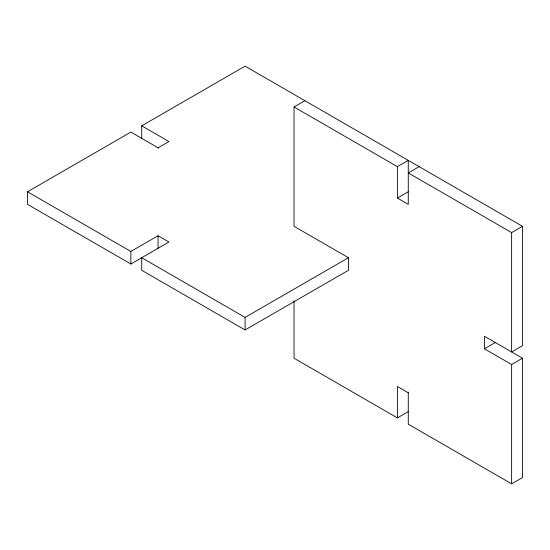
<?xml version="1.0" encoding="UTF-8"?>
<svg xmlns="http://www.w3.org/2000/svg" width="550" height="550" viewBox="0 0 550 550"><rect width="100%" height="100%" fill="white"/><g stroke="black" fill="none" stroke-linecap="round" stroke-linejoin="round"><path stroke-width="0.82" d="M27.5 191.778L130.852 251.446L158.049 235.744L168.926 242.021L130.852 264.007L27.5 204.339L27.5 191.778L130.852 132.103L158.641 148.149M141.728 138.387L141.728 125.826L245.08 66.158L522.5 226.318L522.5 345.661L511.624 351.938L511.624 232.602L408.272 172.934L419.148 166.65M158.049 147.806L168.926 141.529L141.728 125.826M348.432 257.723L245.08 317.398L141.728 257.723L141.728 270.291L245.08 329.959L348.432 270.291L348.432 257.723L294.037 226.318L294.037 106.982L304.92 100.698M397.389 166.65L408.272 160.366L408.272 204.339L397.389 198.055L397.389 166.65L294.037 106.982M397.389 198.055L408.272 191.771M511.624 232.602L522.5 226.318M408.272 392.088L408.272 424.174L511.624 483.842L522.5 477.565L522.5 358.222L484.426 336.236L484.426 348.803L495.303 342.519M294.037 300.699L294.037 358.222L397.389 417.897L408.272 411.613M484.426 348.803L511.624 364.506L522.5 358.222M408.272 392.769L397.389 386.485L397.389 417.897M511.624 364.506L511.624 483.842M245.08 317.398L245.08 329.959M158.049 235.744L158.049 248.304M130.852 251.446L130.852 264.007"/></g></svg>
